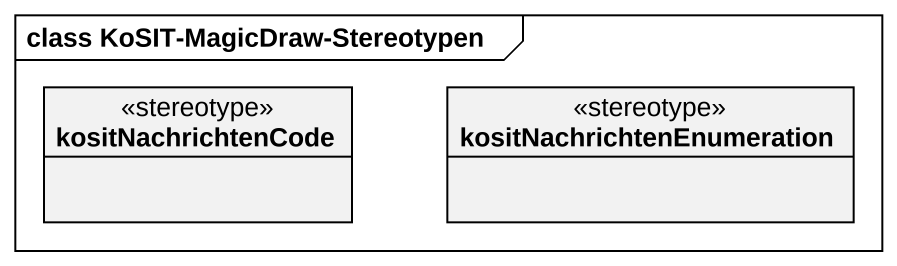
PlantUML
@startuml
mainframe class KoSIT-MagicDraw-Stereotypen
hide circle
hide empty members
class kositNachrichtenCode <<stereotype>>
class kositNachrichtenEnumeration <<stereotype>>
@enduml
